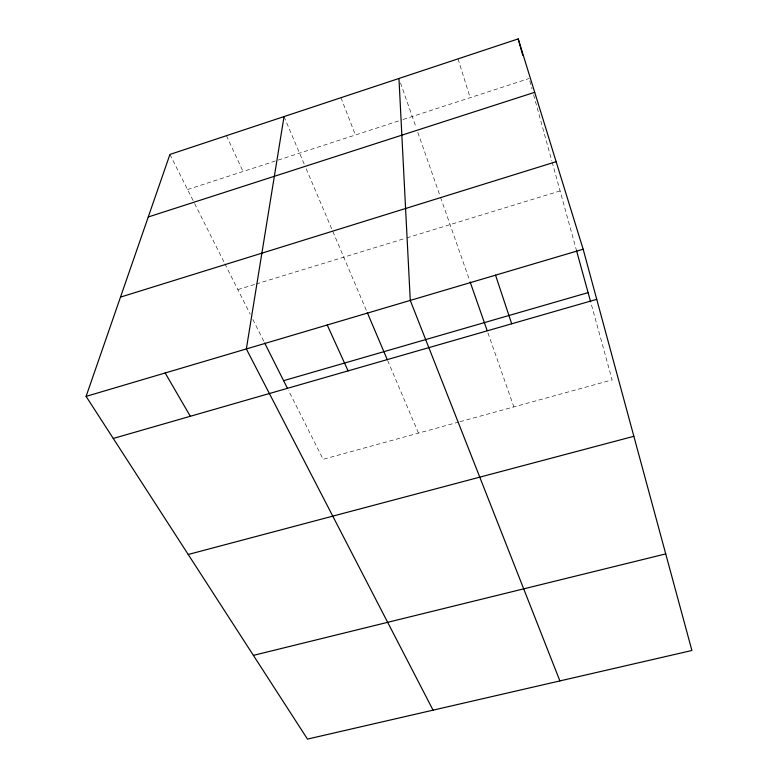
<?xml version="1.0" encoding="UTF-8"?>
<svg xmlns="http://www.w3.org/2000/svg" width="778" height="778" viewBox="0 0 778 778"><rect width="100%" height="100%" fill="white"/><g stroke="black" fill="none" stroke-linecap="round" stroke-linejoin="round"><path stroke-width="0.58" stroke-dasharray="3.89 2.92" d="M187.556 189.55L402.031 119.831M403.169 119.462L529.128 78.52M237.844 289.601L254.96 284.369M256.108 284.019L405.591 238.253M406.738 237.903L560.092 190.95M458.884 422.016L323.123 459.312L288.414 390.245M460.031 421.695L612.14 379.907L590.949 302.982M169.925 154.443L194.043 202.445M194.588 203.525L224.317 262.682M224.852 263.761L250.166 314.137M252.85 319.466L264.131 341.912M226.447 135.693L243.047 171.51M284.028 116.593L304.305 164.323M306.211 168.797L366.808 311.472M387.629 360.486L418.476 433.113M340.968 97.707L355.4 134.993M400.524 82.945L416.249 127.903M417.844 132.454L440.144 196.212M440.543 197.349L469.737 280.819M487.952 332.887L513.85 406.913M458.028 58.865L470.165 97.688M529.769 80.844L532.006 88.974M533.611 94.79L551.816 160.89M552.137 162.048L576.479 250.448"/><path stroke-width="1.17" d="M284.028 116.593L246.344 348.952L433.064 710.158M86.095 396.391L169.925 154.443L518.216 38.9L583.16 249.223L691.905 650.496L307.475 739.1L86.095 396.391L583.16 249.223M148.258 216.984L534.71 92.31M120.493 297.118L556.134 161.698M283.61 380.675L588.1 292.616M113.267 438.452L596.736 299.326M188.218 554.481L633.856 436.293M253.395 655.368L665.725 553.907M165.169 372.983L190.328 416.279M264.666 342.991L287.345 388.115M327.227 325L348.097 370.873M367.284 312.591L387.162 359.387M559.897 680.925L410.269 300.415L398.958 78.461M470.136 281.947L487.154 330.601M495.547 275.169L511.691 323.804M518.216 38.9L522.709 55.219M576.479 250.448L590.638 301.835"/></g></svg>
